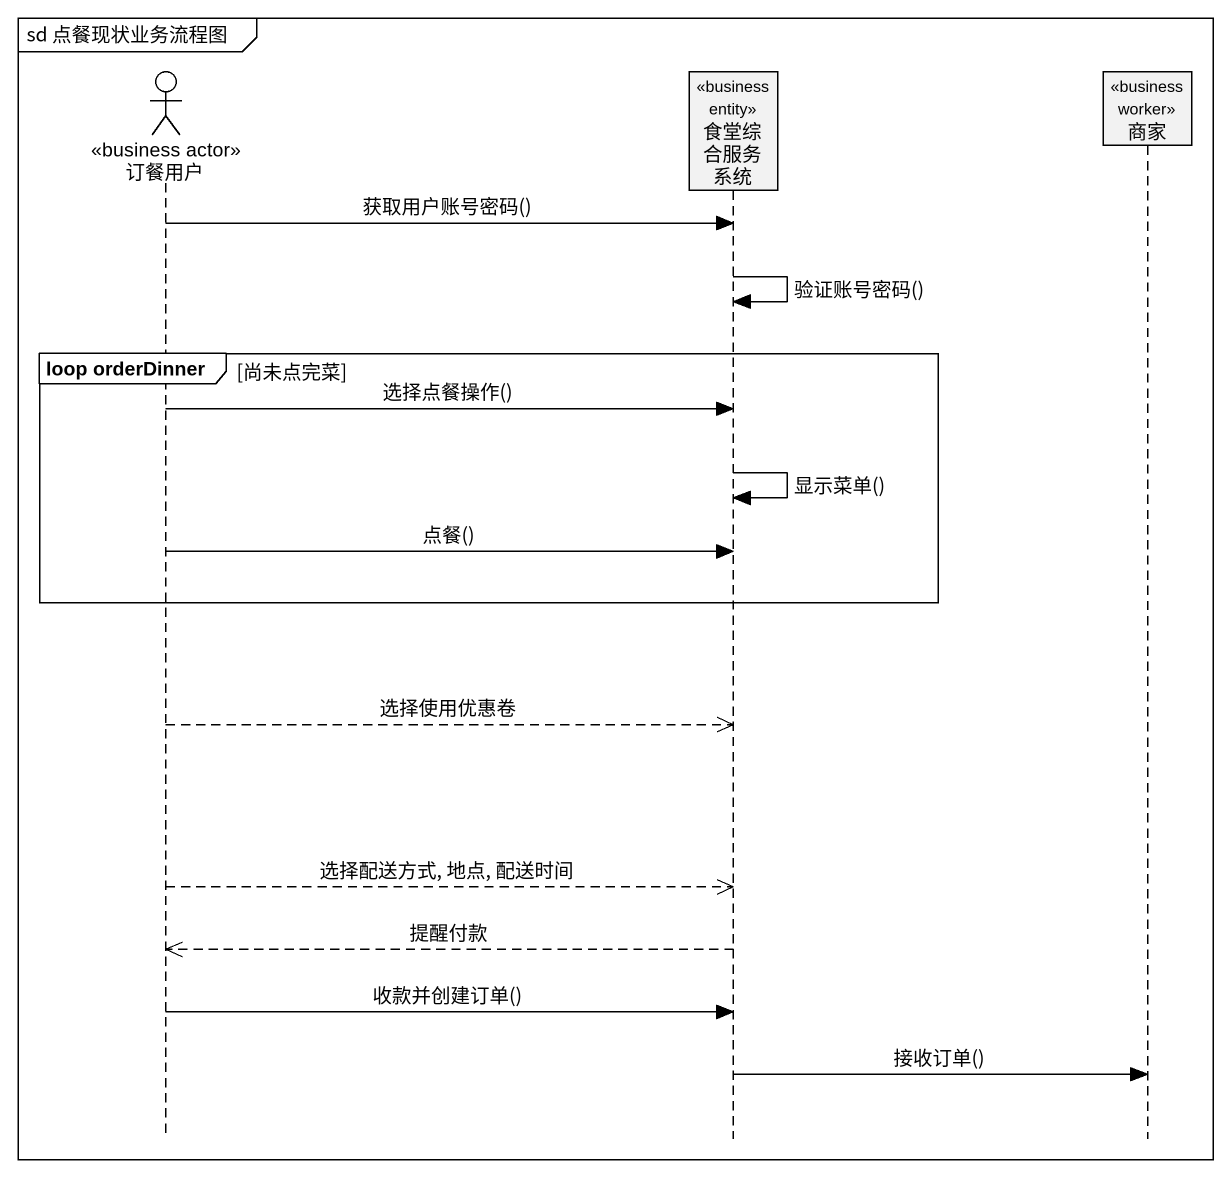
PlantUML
@startuml
mainframe sd 点餐现状业务流程图
hide footbox
actor 订餐用户 <<business actor>>
participant 食堂综合服务系统 <<business entity>>
participant 商家 <<business worker>>

订餐用户 -> 食堂综合服务系统 : 获取用户账号密码()
食堂综合服务系统 -> 食堂综合服务系统 : 验证账号密码()
group loop orderDinner [尚未点完菜]
  订餐用户 -> 食堂综合服务系统 : 选择点餐操作()
  食堂综合服务系统 -> 食堂综合服务系统 : 显示菜单()
  订餐用户 -> 食堂综合服务系统 : 点餐()
end
订餐用户 -->> 食堂综合服务系统 : 选择使用优惠卷
订餐用户 -->> 食堂综合服务系统 : 选择配送方式, 地点, 配送时间
食堂综合服务系统 -->> 订餐用户 : 提醒付款
订餐用户 -> 食堂综合服务系统 : 收款并创建订单()
食堂综合服务系统 -> 商家 : 接收订单()
@enduml
